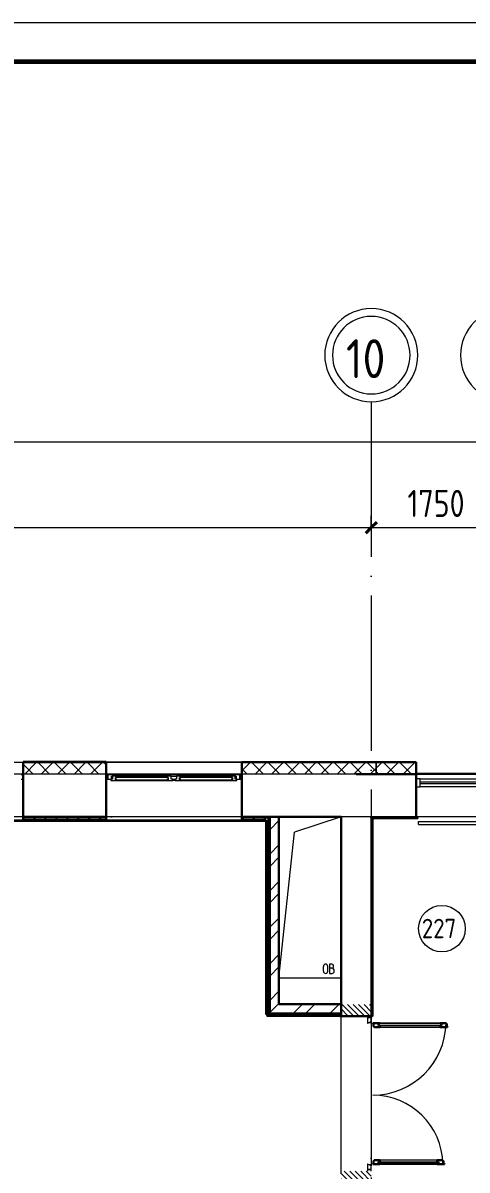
# Model space of a CAD drawing. Header units: millimetres. Extents: x -1073752 to 1436911, y -1379358 to 94781.
# Drawn here: x -896789 to -891063, y -983911 to -969122 of the extents above; entities that cross this region are included whole.
import ezdxf

# ---------------------------------------------------------------- set-up
doc = ezdxf.new("R2010")
doc.units = ezdxf.units.MM
doc.linetypes.add('ADSK_Линия сетки', pattern=[25, 20, -2.5, 0, -2.5])
doc.linetypes.add('ADSK_Штриховая_ш2 п1_5', pattern=[4.5, 3, -1.5])
for name, color, linetype, lineweight in [('_ Окна', 7, 'Continuous', 9), ('Витраж', 7, 'Continuous', 9), ('Двери', 252, 'Continuous', 9), ('Марки помещений', 7, 'Continuous', 20), ('Ограждение', 252, 'Continuous', 9), ('Окна', 7, 'Continuous', 9), ('Оси', 252, 'Continuous', 9), ('ОФ_рамка', 8, 'Continuous', 60), ('Панели витража', 7, 'Continuous', 9), ('Перекрытие', 252, 'Continuous', 18), ('Размеры', 250, 'Continuous', 9), ('Стены внутренние', 7, 'Continuous', 18), ('Стены наружные', 7, 'Continuous', 18), ('Стены штриховка', 7, 'Continuous', 9)]:
    doc.layers.add(name, color=color, linetype=linetype, lineweight=lineweight)
doc.layers.add('Двери открывание', color=7, linetype='Continuous', lineweight=9, true_color=0xc0c0c0)
doc.layers.add('Линии', color=7, linetype='Continuous', lineweight=9, true_color=0x00a600)
doc.styles.add('GOST Common_1', font='', dxfattribs={"width": 0.9, "height": 350})
doc.styles.add('GOST Common_2', font='', dxfattribs={"width": 0.9, "height": 250})
doc.styles.add('GOST Common_3', font='', dxfattribs={"height": 3.5})
doc.styles.get('GOST Common_1').set_extended_font_data('GOST Common')
doc.styles.get('GOST Common_2').set_extended_font_data('GOST type B')
doc.styles.get('GOST Common_3').set_extended_font_data('GOST 2.304 type A')

# ---------------------------------------------------------------- blocks, each defined once
blk = doc.blocks.new('2 этаж')
at = {"layer": 'Двери', "lineweight": 18, "true_color": 0x636466}
h = blk.add_hatch(dxfattribs=at)
h.set_pattern_fill('FP_2', color=251, angle=-90, style=0, pattern_type=2)
h.set_pattern_definition([(315, (131231.006, 24915.747), (35.3553, 35.3553), [])])
h.paths.add_polyline_path([(131036, 23641), (131426, 23641), (131426, 23791), (131036, 23791)])
h.paths.add_polyline_path([(131036, 25791), (131426, 25791), (131426, 25941), (131036, 25941)])
at = {"layer": '_ Окна', "color": 251, "true_color": 0x636466}
for p, q in [((126936, 28901), (126911, 28901)), ((126911, 28843), (126936, 28843)), ((128031, 28901), (128006, 28901)), ((128006, 28843), (128031, 28843)), ((128031, 28843), (128031, 28901)), ((128129, 28867), (128126, 28867)), ((128126, 28867), (128126, 28835)), ((128806, 28867), (128129, 28867)), ((128129, 28867), (128129, 28835)), ((128129, 28835), (128129, 28867)), ((128806, 28835), (128806, 28867)), ((128806, 28867), (128806, 28835)), ((128809, 28867), (128806, 28867)), ((128809, 28835), (128809, 28867)), ((128956, 28867), (128953, 28867)), ((128953, 28867), (128953, 28835)), ((129633, 28867), (128956, 28867)), ((128956, 28867), (128956, 28835)), ((128956, 28835), (128956, 28867)), ((129633, 28835), (129633, 28867)), ((129633, 28867), (129633, 28835)), ((129636, 28867), (129633, 28867)), ((129636, 28835), (129636, 28867)), ((129756, 28901), (129731, 28901)), ((129731, 28901), (129731, 28843)), ((129731, 28843), (129756, 28843)), ((128126, 28835), (128129, 28835)), ((128129, 28835), (128806, 28835)), ((128806, 28835), (128809, 28835)), ((128953, 28835), (128956, 28835)), ((128956, 28835), (129633, 28835)), ((129633, 28835), (129636, 28835))]:
    blk.add_line(p, q, dxfattribs=at)
at = {"layer": '_ Окна', "color": 251, "lineweight": 18, "true_color": 0x636466}
for p, q in [((128090, 28901), (128031, 28901)), ((128031, 28901), (128031, 28843)), ((128031, 28843), (128069, 28843)), ((128089, 28843), (128069, 28843)), ((128069, 28843), (128069, 28826)), ((128077, 28843), (128077, 28884)), ((128077, 28884), (128089, 28884)), ((128089, 28884), (128089, 28843)), ((128139, 28884), (128089, 28884)), ((128095, 28884), (128090, 28901)), ((128126, 28835), (128126, 28867)), ((128126, 28867), (128144, 28867)), ((128144, 28867), (128139, 28884)), ((128796, 28884), (128791, 28867)), ((128791, 28867), (128809, 28867)), ((128846, 28884), (128796, 28884)), ((128809, 28867), (128809, 28835)), ((128846, 28843), (128846, 28884)), ((128866, 28843), (128846, 28843)), ((128866, 28826), (128866, 28843)), ((128916, 28843), (128896, 28843)), ((128896, 28843), (128896, 28826)), ((128916, 28884), (128916, 28843)), ((128966, 28884), (128916, 28884)), ((128953, 28835), (128953, 28867)), ((128953, 28867), (128971, 28867)), ((128971, 28867), (128966, 28884)), ((129623, 28884), (129618, 28867)), ((129618, 28867), (129636, 28867)), ((129673, 28884), (129623, 28884)), ((129636, 28867), (129636, 28835)), ((129672, 28901), (129667, 28884)), ((129731, 28901), (129672, 28901)), ((129673, 28843), (129673, 28884)), ((129673, 28884), (129685, 28884)), ((129693, 28843), (129673, 28843)), ((129685, 28884), (129685, 28843)), ((129693, 28826), (129693, 28843)), ((129693, 28843), (129731, 28843)), ((129731, 28843), (129731, 28901)), ((128069, 28826), (128125, 28826)), ((128125, 28826), (128126, 28827)), ((128144, 28835), (128126, 28835)), ((128126, 28827), (128127, 28826)), ((128127, 28826), (128142, 28826)), ((128142, 28826), (128144, 28835)), ((128809, 28835), (128791, 28835)), ((128791, 28835), (128793, 28826)), ((128793, 28826), (128808, 28826)), ((128808, 28826), (128809, 28827)), ((128809, 28827), (128810, 28826)), ((128810, 28826), (128866, 28826)), ((128896, 28826), (128952, 28826)), ((128952, 28826), (128953, 28827)), ((128971, 28835), (128953, 28835)), ((128953, 28827), (128954, 28826)), ((128954, 28826), (128969, 28826)), ((128969, 28826), (128971, 28835)), ((129636, 28835), (129618, 28835)), ((129618, 28835), (129620, 28826)), ((129620, 28826), (129635, 28826)), ((129635, 28826), (129636, 28827)), ((129636, 28827), (129637, 28826)), ((129637, 28826), (129693, 28826))]:
    blk.add_line(p, q, dxfattribs=at)
at = {"layer": 'Витраж', "color": 251, "lineweight": 18, "true_color": 0x636466}
for p, q in [((132056, 28848), (132006, 28848)), ((132006, 28748), (132006, 28848)), ((132056, 28748), (132056, 28848)), ((132006, 28748), (132056, 28748))]:
    blk.add_line(p, q, dxfattribs=at)
at = {"layer": 'Витраж', "color": 251, "true_color": 0x636466}
for p, q in [((132056, 28848), (133194, 28848)), ((133194, 28748), (132056, 28748))]:
    blk.add_line(p, q, dxfattribs=at)
at = {"layer": 'Двери', "color": 251, "linetype": 'ADSK_Штриховая_ш2 п1_5', "true_color": 0x636466}
for p, q in [((131036, 25941), (131036, 25791)), ((131426, 25791), (131426, 25941)), ((131036, 25791), (131426, 25791))]:
    blk.add_line(p, q, dxfattribs=at)
at = {"layer": 'Двери', "color": 251, "true_color": 0x636466}
for p, q in [((131426, 25791), (131376, 25791)), ((131376, 25791), (131376, 25771)), ((131376, 25771), (131426, 25771)), ((131426, 25771), (131376, 25771)), ((131376, 25771), (131376, 25699)), ((131426, 25771), (131426, 25791)), ((131426, 25722), (131426, 25771)), ((131376, 25699), (131384, 25699)), ((131384, 25699), (131384, 25708)), ((131384, 25708), (131418, 25708)), ((131418, 25708), (131418, 25722)), ((131418, 25722), (131426, 25722)), ((131520, 25690), (131520, 25669)), ((132332, 25690), (131520, 25690)), ((131520, 25669), (132332, 25669)), ((132314, 25699), (131538, 25699)), ((131538, 25649), (132314, 25649)), ((132332, 25669), (132332, 25690)), ((131384, 23883), (131376, 23883)), ((131376, 23883), (131376, 23811)), ((131426, 23811), (131376, 23811)), ((131376, 23811), (131376, 23791)), ((131376, 23811), (131426, 23811)), ((131384, 23874), (131384, 23883)), ((131418, 23874), (131384, 23874)), ((131418, 23860), (131418, 23874)), ((131426, 23860), (131418, 23860)), ((131426, 23811), (131426, 23860)), ((131426, 23791), (131426, 23811)), ((131520, 23913), (132292, 23913)), ((131520, 23892), (131520, 23913)), ((132292, 23892), (131520, 23892)), ((132274, 23933), (131538, 23933)), ((131538, 23883), (132274, 23883)), ((132292, 23913), (132292, 23892))]:
    blk.add_line(p, q, dxfattribs=at)
at = {"layer": 'Двери', "color": 251, "lineweight": 30, "true_color": 0x636466}
for p, q in [((131538, 25699), (131444, 25699)), ((131444, 25699), (131444, 25691)), ((131444, 25691), (131453, 25691)), ((131453, 25691), (131453, 25657)), ((131453, 25657), (131462, 25657)), ((131462, 25657), (131462, 25649)), ((131462, 25649), (131538, 25649)), ((131520, 25690), (131538, 25690)), ((131520, 25669), (131520, 25690)), ((131538, 25669), (131520, 25669)), ((131538, 25690), (131538, 25699)), ((131538, 25649), (131538, 25669)), ((132390, 25699), (132314, 25699)), ((132314, 25690), (132314, 25699)), ((132332, 25690), (132314, 25690)), ((132314, 25669), (132332, 25669)), ((132314, 25649), (132314, 25669)), ((132314, 25649), (132408, 25649)), ((132332, 25669), (132332, 25690)), ((132390, 25691), (132390, 25699)), ((132399, 25691), (132390, 25691)), ((132399, 25657), (132399, 25691)), ((132408, 25657), (132399, 25657)), ((132408, 25649), (132408, 25657)), ((131453, 23891), (131444, 23891)), ((131444, 23891), (131444, 23883)), ((131444, 23883), (131538, 23883)), ((131453, 23925), (131453, 23891)), ((131462, 23925), (131453, 23925)), ((131538, 23933), (131462, 23933)), ((131462, 23933), (131462, 23925)), ((131538, 23913), (131520, 23913)), ((131520, 23913), (131520, 23892)), ((131520, 23892), (131538, 23892)), ((131538, 23933), (131538, 23913)), ((131538, 23892), (131538, 23883)), ((132350, 23933), (132274, 23933)), ((132274, 23933), (132274, 23913)), ((132274, 23913), (132292, 23913)), ((132274, 23892), (132274, 23883)), ((132292, 23892), (132274, 23892)), ((132274, 23883), (132368, 23883)), ((132292, 23913), (132292, 23892)), ((132350, 23925), (132350, 23933)), ((132359, 23925), (132350, 23925)), ((132359, 23891), (132359, 23925)), ((132368, 23891), (132359, 23891)), ((132368, 23883), (132368, 23891))]:
    blk.add_line(p, q, dxfattribs=at)
at = {"layer": 'Двери открывание', "color": 251, "true_color": 0x636466}
for centre, radius, start, end in [((131444, 25717), 946, 270, 358.9097), ((131444, 23865), 906, 1.1384, 90)]:
    blk.add_arc(centre, radius, start, end, dxfattribs=at)
at = {"layer": 'Линии', "color": 251, "lineweight": 18, "ltscale": 100, "true_color": 0x636466}
for p, q in [((131036, 28361), (130436, 28163)), ((130236, 26281), (130436, 28163)), ((130808, 26369), (130808, 26432)), ((130865, 26369), (130865, 26432)), ((130916, 26460), (130886, 26460)), ((130886, 26460), (130886, 26340)), ((130919, 26407), (130886, 26407)), ((130886, 26340), (130922, 26340)), ((130939, 26427), (130939, 26437)), ((130949, 26367), (130949, 26377)), ((131036, 26281), (130236, 26281))]:
    blk.add_line(p, q, dxfattribs=at)
at = {"layer": 'Линии', "color": 251, "lineweight": 18, "true_color": 0x636466}
for centre, radius, start, end in [((130837, 26432), 28.7, 0, 180), ((130837, 26369), 28.7, 180, 0), ((130916, 26437), 23.3, 0, 90), ((130919, 26427), 20, 270, 0), ((130919, 26377), 30, 0, 90), ((130922, 26367), 26.7, 270, 0)]:
    blk.add_arc(centre, radius, start, end, dxfattribs=at)
at = {"layer": 'Марки помещений', "color": 251, "true_color": 0x636466}
blk.add_circle((132337, 26918), 300, dxfattribs=at)
at = {"layer": 'Ограждение', "color": 251, "true_color": 0x636466}
for p, q in [((131451, 28336), (132026, 28336)), ((131451, 25791), (131451, 28336)), ((132006, 28346), (132026, 28346)), ((132026, 28346), (132026, 28336)), ((132035, 28301), (132460, 28301)), ((132035, 28261), (132035, 28301)), ((132035, 28261), (132460, 28261)), ((132460, 28301), (132646, 28301)), ((132460, 28261), (132646, 28261)), ((132646, 28301), (134634, 28301)), ((132646, 28261), (134653, 28261)), ((130081, 25811), (130081, 25791)), ((130081, 25791), (131021, 25791)), ((131451, 25791), (131441, 25791))]:
    blk.add_line(p, q, dxfattribs=at)
blk.add_open_spline([(130081, 25791), (130081, 25791), (130081, 25791), (130081, 25791), (130082, 25791), (130082, 25792), (130082, 25792), (130083, 25792), (130083, 25793), (130083, 25793), (130084, 25794), (130084, 25794), (130085, 25795), (130086, 25795), (130086, 25796)], degree=3, knots=[0, 0, 0, 0, 0.166667, 0.25, 0.333333, 0.416667, 0.458333, 0.5, 0.583333, 0.666667, 0.708333, 0.75, 0.833333, 1, 1, 1, 1], dxfattribs=at)
at = {"layer": 'Окна', "color": 251, "true_color": 0x636466}
for p, q in [((129672, 28901), (128090, 28901)), ((128796, 28884), (128139, 28884)), ((128846, 28884), (128916, 28884)), ((128866, 28843), (128896, 28843)), ((129623, 28884), (128966, 28884)), ((128125, 28826), (128127, 28826)), ((128142, 28826), (128793, 28826)), ((128808, 28826), (128810, 28826)), ((128896, 28826), (128866, 28826)), ((128952, 28826), (128954, 28826)), ((128969, 28826), (129620, 28826)), ((129635, 28826), (129637, 28826))]:
    blk.add_line(p, q, dxfattribs=at)
at = {"layer": 'Оси', "color": 251, "linetype": 'ADSK_Линия сетки', "ltscale": 100, "true_color": 0x636466}
for p, q in [((131426, 33711), (131426, -32265)), ((165326, 28361), (93604, 28361))]:
    blk.add_line(p, q, dxfattribs=at)
at = {"layer": 'Оси', "color": 251, "lineweight": 20, "true_color": 0x636466}
for centre, radius, start, end in [((131426, 34311), 600, 0, 180), ((133176, 34311), 600, 0, 180), ((131426, 34311), 500, 0, 180), ((131426, 34311), 600, 180, 0), ((131426, 34311), 500, 180, 0), ((133176, 34311), 600, 180, 0)]:
    blk.add_arc(centre, radius, start, end, dxfattribs=at)
at = {"layer": 'Панели витража', "color": 251, "lineweight": 18, "true_color": 0x636466}
for p, q in [((132056, 28811), (133194, 28811)), ((132056, 28786), (132056, 28811)), ((133194, 28786), (132056, 28786))]:
    blk.add_line(p, q, dxfattribs=at)
at = {"layer": 'Перекрытие', "color": 251, "ltscale": 100, "true_color": 0x636466}
for p, q in [((132926, 28361), (132026, 28361)), ((131036, 26281), (130236, 26281))]:
    blk.add_line(p, q, dxfattribs=at)
at = {"layer": 'Размеры', "color": 251, "lineweight": 20, "true_color": 0x636466}
for p, q in [((107526, 33192), (161426, 33192)), ((131426, 32088), (131426, 32238)), ((131426, 32088), (131426, 32238)), ((107526, 32088), (131426, 32088)), ((131426, 32088), (131426, 32038)), ((131426, 32088), (133176, 32088)), ((131426, 32088), (131426, 32038))]:
    blk.add_line(p, q, dxfattribs=at)
at = {"layer": 'Размеры', "color": 251, "lineweight": 40, "true_color": 0x636466}
for q in [(131497, 32159), (131497, 32159), (131355, 32017), (131355, 32017)]:
    blk.add_line((131426, 32088), q, dxfattribs=at)
at = {"layer": 'Стены внутренние', "color": 251, "true_color": 0x636466}
for p, q in [((125186, 29063), (126936, 29063)), ((128006, 29063), (129756, 29063)), ((131231, 28911), (115751, 28911)), ((132006, 28911), (136816, 28911)), ((126936, 28361), (125186, 28361)), ((129756, 28361), (128006, 28361)), ((131426, 28361), (132006, 28361)), ((131426, 25791), (131426, 28346)), ((131036, 23756), (131036, 25811)), ((131426, 25722), (131426, 23860))]:
    blk.add_line(p, q, dxfattribs=at)
at = {"layer": 'Стены внутренние', "color": 251, "lineweight": 30, "true_color": 0x636466}
for p, q in [((126936, 28361), (126936, 29063)), ((126936, 29063), (128006, 29063)), ((128006, 28361), (128006, 29063)), ((129756, 28361), (129756, 29063)), ((132006, 29063), (129756, 29063)), ((132006, 28361), (132006, 29063)), ((131231, 28911), (132006, 28911)), ((128006, 28361), (126936, 28361)), ((131036, 28361), (130236, 28361)), ((131036, 25946), (131036, 28361)), ((131426, 28346), (131426, 28361)), ((131036, 25811), (131036, 25826)), ((131426, 25791), (131036, 25791))]:
    blk.add_line(p, q, dxfattribs=at)
at = {"layer": 'Стены внутренние', "color": 251, "linetype": 'Continuous', "lineweight": 9, "true_color": 0x636466}
for p, q in [((127066, 28911), (126938, 29039)), ((126957, 28911), (127107, 29061)), ((127279, 28911), (127129, 29061)), ((127169, 28911), (127319, 29061)), ((127491, 28911), (127341, 29061)), ((127373, 29061), (127372, 29063)), ((127381, 28911), (127531, 29061)), ((127516, 29063), (127515, 29061)), ((127703, 28911), (127553, 29061)), ((127593, 28911), (127743, 29061)), ((127915, 28911), (127765, 29061)), ((127805, 28911), (127955, 29061)), ((128004, 29034), (127977, 29061)), ((129756, 28952), (129865, 29061)), ((129756, 29032), (129758, 29032)), ((130036, 28911), (129886, 29061)), ((129927, 28911), (130077, 29061)), ((130248, 28911), (130098, 29061)), ((130139, 28911), (130289, 29061)), ((130461, 28911), (130311, 29061)), ((130332, 29063), (130331, 29061)), ((130351, 28911), (130501, 29061)), ((130673, 28911), (130523, 29061)), ((130563, 28911), (130713, 29061)), ((130566, 29063), (130565, 29061)), ((130885, 28911), (130735, 29061)), ((130775, 28911), (130925, 29061)), ((131097, 28911), (130947, 29061)), ((130987, 28911), (131137, 29061)), ((131309, 28911), (131159, 29061)), ((131200, 28911), (131350, 29061)), ((131244, 29061), (131243, 29063)), ((131489, 28943), (131371, 29061)), ((131412, 28911), (131489, 28988)), ((131489, 29032), (131491, 29032)), ((131491, 29032), (131493, 29032)), ((131493, 28992), (131562, 29061)), ((131733, 28911), (131583, 29061)), ((131624, 28911), (131774, 29061)), ((131945, 28911), (131795, 29061)), ((131836, 28911), (131986, 29061)), ((131974, 29063), (131973, 29061)), ((129824, 28911), (129756, 28979)), ((131521, 28911), (131493, 28939))]:
    blk.add_line(p, q, dxfattribs=at)
at = {"layer": 'Стены наружные', "color": 251, "lineweight": 30, "true_color": 0x636466}
for p, q in [((126936, 29068), (128006, 29068)), ((126936, 29068), (126936, 29063)), ((128006, 29063), (126936, 29063)), ((128006, 29068), (128006, 29063)), ((130071, 28311), (112936, 28311)), ((112936, 28306), (130071, 28306)), ((126936, 28316), (126936, 28361)), ((128006, 28316), (126936, 28316)), ((128006, 28316), (128006, 28361)), ((130236, 28361), (129756, 28361)), ((129756, 28316), (129756, 28361)), ((130071, 28316), (129756, 28316)), ((130071, 28311), (130071, 28316)), ((130071, 25811), (130071, 28306)), ((130101, 25811), (130101, 28346)), ((130116, 28361), (130116, 25826)), ((130236, 28361), (130236, 25946)), ((131441, 28346), (132006, 28346)), ((131441, 25791), (131441, 28346)), ((132006, 28346), (132006, 28361)), ((131036, 25946), (130236, 25946)), ((131036, 25946), (131036, 25826)), ((131021, 25811), (130071, 25811)), ((130116, 25826), (131036, 25826)), ((131021, 25811), (131021, 25791)), ((131021, 25791), (131036, 25791)), ((131036, 25811), (131036, 25826)), ((131441, 25791), (131426, 25791))]:
    blk.add_line(p, q, dxfattribs=at)
at = {"layer": 'Стены наружные', "color": 251, "linetype": 'Continuous', "lineweight": 9, "true_color": 0x636466}
for p, q in [((127372, 29063), (127369, 29068)), ((127519, 29067), (127516, 29063)), ((126936, 28324), (126958, 28346)), ((126954, 28316), (126936, 28334)), ((127096, 28316), (127066, 28346)), ((127069, 28316), (127099, 28346)), ((127237, 28316), (127207, 28346)), ((127210, 28316), (127240, 28346)), ((127240, 28346), (127255, 28361)), ((127379, 28316), (127349, 28346)), ((127352, 28316), (127382, 28346)), ((127520, 28316), (127490, 28346)), ((127493, 28316), (127523, 28346)), ((127661, 28316), (127631, 28346)), ((127635, 28316), (127665, 28346)), ((127665, 28346), (127680, 28361)), ((127803, 28316), (127773, 28346)), ((127776, 28316), (127806, 28346)), ((127944, 28316), (127914, 28346)), ((127917, 28316), (127947, 28346)), ((129756, 28316), (129786, 28346)), ((129783, 28316), (129756, 28342)), ((129786, 28346), (129801, 28361)), ((129924, 28316), (129894, 28346)), ((129897, 28316), (129927, 28346)), ((130066, 28316), (130036, 28346)), ((130039, 28316), (130069, 28346)), ((130101, 28280), (130071, 28310)), ((130101, 28237), (130116, 28252)), ((130116, 28350), (130127, 28361)), ((130116, 28192), (130236, 28312)), ((131426, 28289), (131441, 28304)), ((131483, 28346), (131498, 28361)), ((131907, 28346), (131922, 28361)), ((130071, 28207), (130101, 28237)), ((130101, 28139), (130071, 28169)), ((130071, 28065), (130101, 28095)), ((130101, 27997), (130071, 28027)), ((130071, 27924), (130101, 27954)), ((130116, 27878), (130236, 27998)), ((130101, 27856), (130071, 27886)), ((130071, 27782), (130101, 27812)), ((130101, 27812), (130116, 27827)), ((130116, 27721), (130236, 27841)), ((131426, 27864), (131441, 27879)), ((130101, 27715), (130071, 27745)), ((130071, 27641), (130101, 27671)), ((130101, 27573), (130071, 27603)), ((130071, 27499), (130101, 27529)), ((130116, 27407), (130236, 27527)), ((130101, 27432), (130071, 27462)), ((130071, 27358), (130101, 27388)), ((130101, 27388), (130116, 27403)), ((130116, 27250), (130236, 27370)), ((131426, 27440), (131441, 27455)), ((130101, 27290), (130071, 27320)), ((130071, 27217), (130101, 27247)), ((130101, 27149), (130071, 27179)), ((130071, 27075), (130101, 27105)), ((130101, 27008), (130071, 27038)), ((130071, 26934), (130101, 26964)), ((130101, 26964), (130116, 26979)), ((130116, 26935), (130236, 27055)), ((131426, 27016), (131441, 27031)), ((130101, 26866), (130071, 26896)), ((130071, 26792), (130101, 26822)), ((130116, 26778), (130236, 26898)), ((130101, 26725), (130071, 26755)), ((130071, 26651), (130101, 26681)), ((130101, 26583), (130071, 26613)), ((130071, 26509), (130101, 26539)), ((130101, 26442), (130071, 26472)), ((130101, 26539), (130116, 26554)), ((130116, 26464), (130236, 26584)), ((131426, 26592), (131441, 26607)), ((130071, 26368), (130101, 26398)), ((130101, 26300), (130071, 26330)), ((130116, 26307), (130236, 26427)), ((130071, 26227), (130101, 26257)), ((130101, 26159), (130071, 26189)), ((131426, 26167), (131441, 26182)), ((130071, 26085), (130101, 26115)), ((130101, 26018), (130071, 26048)), ((130101, 26115), (130116, 26130)), ((130116, 25992), (130236, 26112)), ((130071, 25944), (130101, 25974)), ((130101, 25876), (130071, 25906)), ((130116, 25835), (130227, 25946)), ((130227, 25946), (130236, 25955)), ((130421, 25826), (130541, 25946)), ((130578, 25826), (130698, 25946)), ((130892, 25826), (131012, 25946)), ((130079, 25811), (130101, 25832)), ((130221, 25811), (130236, 25826)), ((130645, 25811), (130660, 25826))]:
    blk.add_line(p, q, dxfattribs=at)
at = {"layer": 'Стены наружные', "color": 251, "true_color": 0x636466}
for p, q in [((128006, 29068), (130351, 29068)), ((130351, 29063), (130351, 29068)), ((132006, 28921), (136816, 28921)), ((126936, 28316), (125186, 28316)), ((129756, 28316), (128006, 28316)), ((132006, 28361), (132026, 28361)), ((132026, 28346), (132026, 28361))]:
    blk.add_line(p, q, dxfattribs=at)
at = {"layer": 'Стены штриховка', "color": 251, "true_color": 0x636466}
for p, q in [((126936, 28987), (126938, 28987)), ((126938, 28987), (126938, 29061)), ((126938, 29061), (128004, 29061)), ((128004, 29061), (128004, 28987)), ((128004, 28987), (128006, 28987)), ((129756, 28987), (129758, 28987)), ((129758, 28987), (129758, 29061)), ((129758, 29061), (131489, 29061)), ((131489, 29061), (131489, 28911)), ((131491, 28911), (131491, 29063)), ((132006, 29061), (131493, 29061)), ((131493, 28911), (131493, 29061)), ((126936, 28346), (128006, 28346)), ((129756, 28346), (130101, 28346)), ((130071, 28306), (130071, 28311)), ((131036, 25791), (131036, 25811))]:
    blk.add_line(p, q, dxfattribs=at)
at = {"layer": 'Марки помещений', "color": 251, "true_color": 0x636466, "style": 'GOST Common_2', "width": 0.9}
blk.add_text('227', height=250, dxfattribs=at).set_placement((132078, 26795))
at = {"layer": 'Оси', "color": 251, "true_color": 0x636466, "style": 'GOST Common_1', "width": 0.9}
blk.add_text('10', height=500, dxfattribs=at).set_placement((131099, 34016))
at = {"layer": 'Размеры', "color": 251, "lineweight": 20, "true_color": 0x636466, "insert": (131892, 32575), "char_height": 350, "width": 980.83, "attachment_point": 1, "line_spacing_factor": 1.022761, "style": 'GOST Common_3'}
blk.add_mtext('1750', dxfattribs=at)
blk = doc.blocks.new('А0')
at = {"layer": 'ОФ_рамка', "color": 0, "linetype": 'Continuous', "lineweight": 5, "ltscale": 100}
blk.add_lwpolyline([(341068, -309617), (222168, -309617)], dxfattribs=at)
at = {"layer": 'ОФ_рамка', "color": 0, "linetype": 'Continuous', "ltscale": 100}
blk.add_lwpolyline([(340568, -310117), (224168, -310117)], dxfattribs=at)

msp = doc.modelspace()

# ---------------------------------------------------------------- block references
msp.add_blockref('2 этаж', (-1023723.7, -1007716.5))
at = {"layer": 'ОФ_рамка', "color": 0, "lineweight": -2}
msp.add_blockref('А0', (-1158856.1, -659505.4), dxfattribs=at)

doc.saveas('drawing.dxf')
